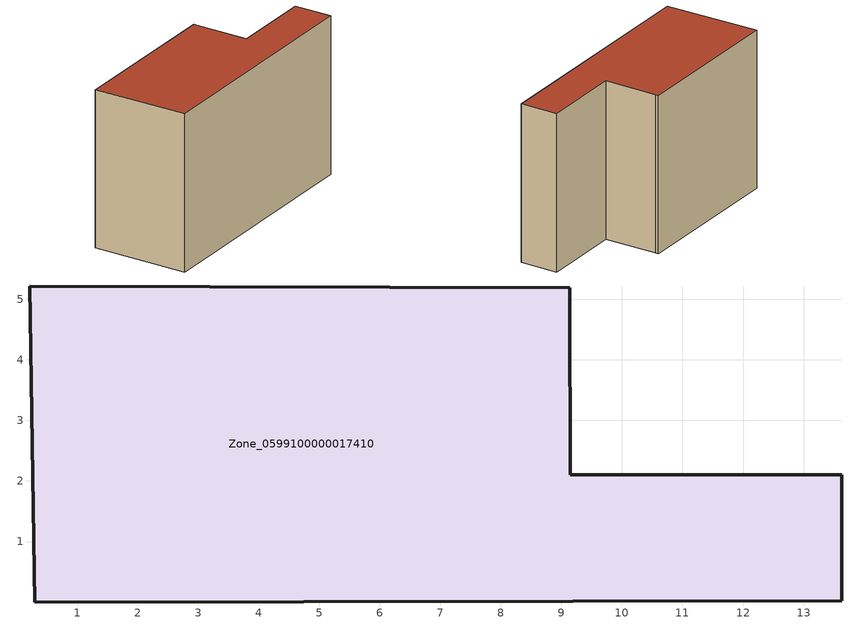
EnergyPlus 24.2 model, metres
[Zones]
Zone_0599100000017410
 floor ground (C_G): 0.3,0 0.22,5.22 9.14,5.19 9.14,5.01 9.15,2.1 13.63,2.1 13.63,0.02 z0
 wall outside (C_F): 13.63,2.1 9.15,2.1 9.14,5.01 9.14,5.19 0.22,5.22 0.3,0 13.63,0.02 13.63,2.1 z0:8.71
 roof outside (C_R): 9.14,5.19 0.22,5.22 0.3,0 13.63,0.02 13.63,2.1 9.15,2.1 9.14,5.01 z8.71
[BUILDING]
Pand.0599100000017410: North Axis=0; Terrain=City; Loads Convergence Tolerance Value=0.04; Temperature Convergence Tolerance Value=0.4; Solar Distribution=FullExterior; Maximum Number of Warmup Days=25; Minimum Number of Warmup Days=1
[Site:Location]
Rotterdam.The.Hague.AP_ZH_NLD Design_Conditions: Latitude=51.96; Longitude=4.45; Time Zone=1; Elevation=-4.5
[SITE:GROUNDTEMPERATURE:BUILDINGSURFACE]
18, 18, 18, 18, 18, 18, 18, 18, 18, 18, 18, 18
[MATERIAL] Thermal Absorptance=0.9; Solar Absorptance=0.7; Visible Absorptance=0.7
Name | Roughness | Thickness | Conductivity | Density | Specific Heat
G.TI.1975-1991 | MediumSmooth | 0.15 | 0.288461 | 540 | 1210
F.TI.1975-1991 | Rough | 0.3 | 0.230769 | 1920 | 840
R.TI.1975-1991 | MediumRough | 0.2 | 0.153846 | 1500 | 1000
[CONSTRUCTION]
C_G: G.TI.1975-1991
C_F: F.TI.1975-1991
C_R: R.TI.1975-1991
[ZONE]
Zone_0599100000017410: Type=1; Multiplier=1; Ceiling Height=Autocalculate; Volume=Autocalculate; Floor Area=autocalculate; Part of Total Floor Area=Yes
[ZONEINFILTRATION:DESIGNFLOWRATE]
Infil_Zone_0599100000017410: Zone or ZoneList or Space or SpaceList=Zone_0599100000017410; Schedule=AlwaysOn; Design Flow Rate Calculation Method=Flow/Area; Flow Rate per Floor Area=0.003; Constant Term Coefficient=1; Temperature Term Coefficient=0; Velocity Term Coefficient=0; Velocity Squared Term Coefficient=0
[HVACTEMPLATE:ZONE:IDEALLOADSAIRSYSTEM]
Zone_0599100000017410: Maximum Heating Supply Air Temperature=50; Minimum Cooling Supply Air Temperature=13; Maximum Heating Supply Air Humidity Ratio=0.0156; Minimum Cooling Supply Air Humidity Ratio=0.0077; Heating Limit=NoLimit; Cooling Limit=NoLimit; Dehumidification Control Type=ConstantSensibleHeatRatio; Cooling Sensible Heat Ratio=0.7; Dehumidification Setpoint=60; Humidification Control Type=None; Humidification Setpoint=30; Outdoor Air Method=None; Outdoor Air Flow Rate per Person=0.00944; Outdoor Air Flow Rate per Zone Floor Area=0; Outdoor Air Flow Rate per Zone=0; Demand Controlled Ventilation Type=None; Outdoor Air Economizer Type=NoEconomizer; Heat Recovery Type=None; Sensible Heat Recovery Effectiveness=0.7; Latent Heat Recovery Effectiveness=0.65
[ZONECONTROL:THERMOSTAT]
ThermostatControl_Zone_0599100000017410: Zone or ZoneList=Zone_0599100000017410; Control Type Schedule=DualSetpointControlType; Control 1=Thermostat_Zone_0599100000017410; Temperature Difference Between Cutout And Setpoint=0
[THERMOSTATSETPOINT:DUALSETPOINT]
Thermostat_Zone_0599100000017410: Heating Setpoint Temperature Schedule=HeatingSetpoint_Zone_0599100000017410; Cooling Setpoint Temperature Schedule=CoolingSetpoint_Zone_0599100000017410
[SCHEDULE:COMPACT]
HeatingSetpoint_Zone_0599100000017410: Through: 12/31, For: AllDays, Until: 24:00, 21
CoolingSetpoint_Zone_0599100000017410: Through: 12/31, For: AllDays, Until: 24:00, 24
DualSetpointControlType: Through: 12/31, For: AllDays, Until: 24:00, 4
AlwaysOn: Through: 12/31, For: AllDays, Until: 24:00, 1
